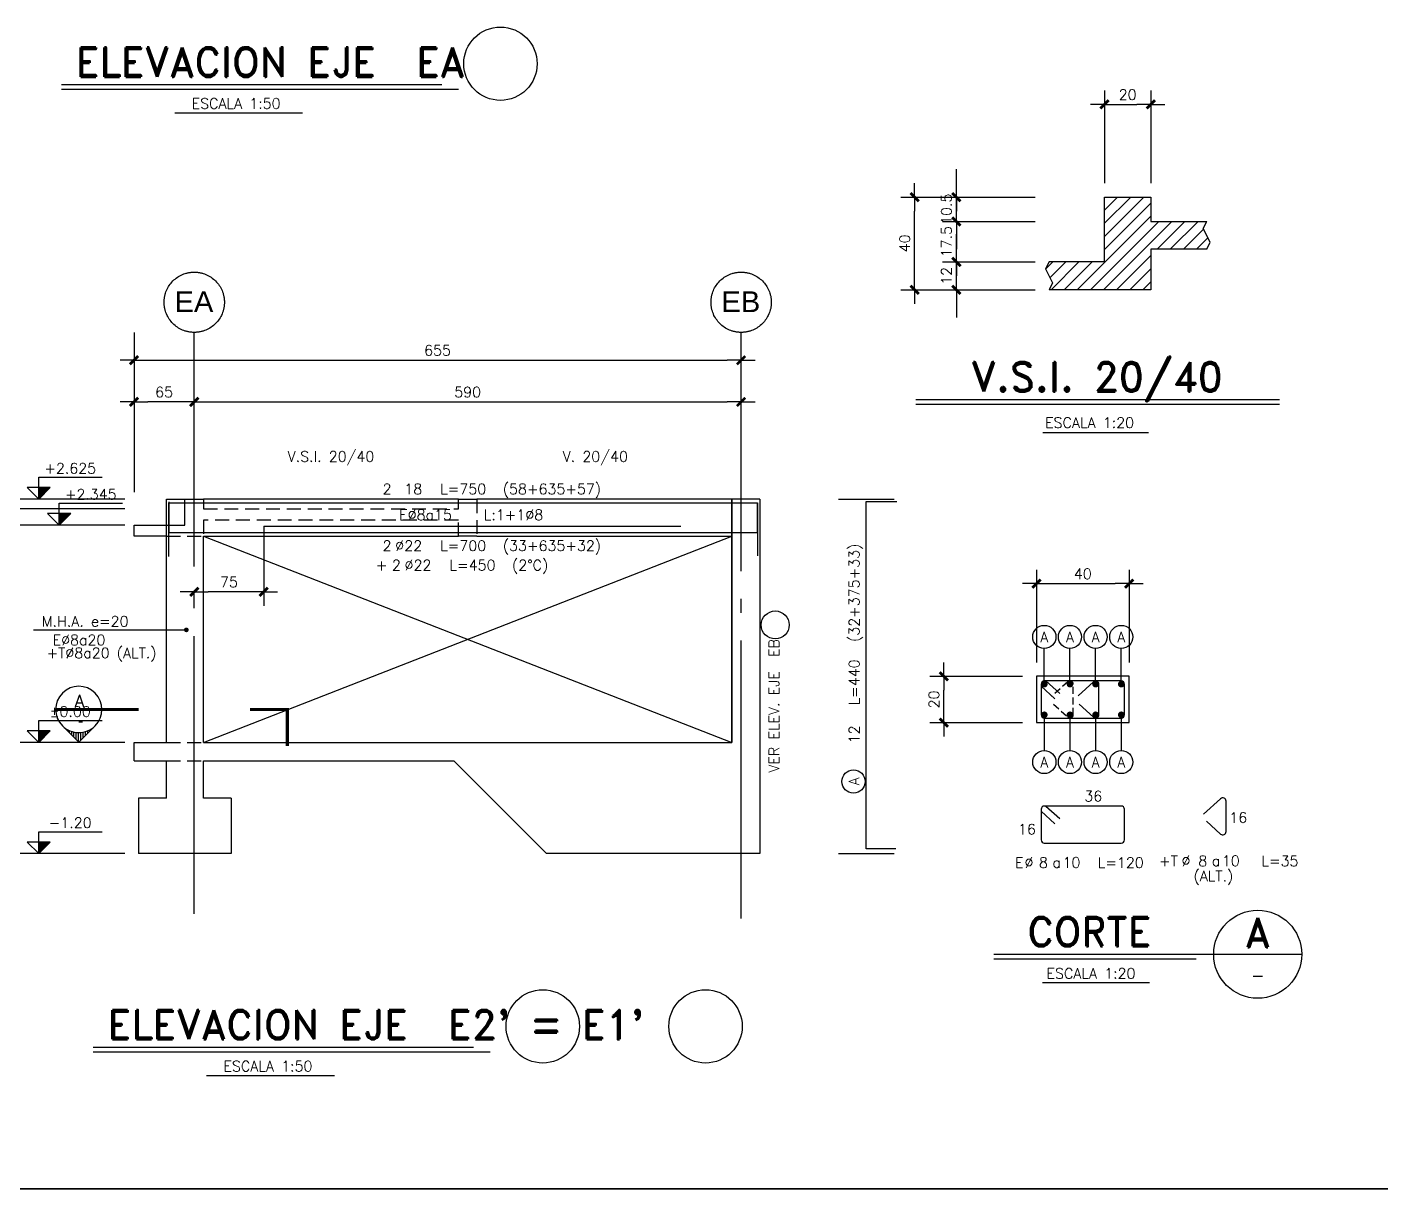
# Model space of a CAD drawing. Extents: x -6066 to 8175, y -13042 to 14234.
# Drawn here: x 2516 to 3977, y 68 to 1322 of the extents above; entities that cross this region are included whole.
import ezdxf
from ezdxf.enums import TextEntityAlignment as Align

# ---------------------------------------------------------------- set-up
doc = ezdxf.new("R2010")
doc.units = 0
doc.header["$LTSCALE"] = 30
doc.header["$MEASUREMENT"] = 0
for name, pattern in [('DASHED', [0.75, 0.5, -0.25]), ('EJES', [12.5, 10, -1, 0.5, -1]), ('HIDDEN', [0.375, 0.25, -0.125])]:
    doc.linetypes.add(name, pattern=pattern)
doc.layers.get('0').update_dxf_attribs({"linetype": 'CONTINUOUS'})
for name, color, linetype in [('CONTORNOS', 3, 'CONTINUOUS'), ('RL-CORTES', 5, 'CONTINUOUS'), ('RLA-CONTORNOS', 3, 'CONTINUOUS'), ('RLA-CORTES', 5, 'CONTINUOUS'), ('RLA-COTAS2', 1, 'CONTINUOUS'), ('RLA-EJES', 1, 'EJES'), ('RLA-FE', 7, 'CONTINUOUS'), ('RLA-FORMATO', 7, 'CONTINUOUS'), ('RLA-SEGMENTOS1', 2, 'DASHED'), ('RLA-TEXTOS-FE', 9, 'CONTINUOUS'), ('RLA-TEXTOS1', 9, 'CONTINUOUS'), ('RLA-TEXTOS2', 6, 'CONTINUOUS'), ('RLA-VANOS', 1, 'CONTINUOUS')]:
    doc.layers.add(name, color=color, linetype=linetype)
doc.styles.add('Arial_1', font='arial.ttf', dxfattribs={"height": 22.5})
doc.styles.add('ROMAND', font='romand', dxfattribs={"height": 31.5})
doc.styles.add('ROMANS', font='romans.shx', dxfattribs={"height": 11.25})
doc.styles.add('SIETE50', font='ROMAND.SHX', dxfattribs={"height": 31.5})
doc.dimstyles.new('ING20', dxfattribs={"dimscale": 50, "dimtxt": 0.27, "dimasz": 0.3, "dimexe": 0, "dimexo": 0, "dimgap": 0.1, "dimtad": 1, "dimdec": 1, "dimlfac": 0.4, "dimzin": 12, "dimdsep": 46, "dimtxsty": 'ROMANS', "dimblk": 'TICK1', "dimcen": 0.09, "dimclrd": 2, "dimclre": 1, "dimclrt": 3, "dimadec": 0, "dimazin": 0, "dimtfac": 1, "dimtdec": 1, "dimtix": 1, "dimtmove": 2, "dimatfit": 3, "dimldrblk": 'TICK1', "dimfxl": 0, "dimfxlon": 1, "dimtolj": 1, "dimtzin": 0, "dimarcsym": 0})
doc.dimstyles.new('ING50', dxfattribs={"dimscale": 50, "dimtxt": 0.27, "dimasz": 0.3, "dimexe": 0, "dimexo": 0, "dimgap": 0.1, "dimtad": 1, "dimdec": 1, "dimzin": 12, "dimdsep": 46, "dimtxsty": 'ROMANS', "dimblk": 'TICK1', "dimblk1": 'TICK1', "dimblk2": 'TICK1', "dimcen": 0.09, "dimclrd": 2, "dimclre": 1, "dimclrt": 3, "dimadec": 0, "dimazin": 0, "dimtfac": 1, "dimtdec": 0, "dimtix": 1, "dimtmove": 2, "dimatfit": 3, "dimldrblk": 'TICK1', "dimfxl": 0, "dimfxlon": 1, "dimtolj": 1, "dimtzin": 0, "dimarcsym": 0})

# ---------------------------------------------------------------- blocks, each defined once
blk = doc.blocks.new('TICK1')
at = {"color": 2}
for points in [[(0, 0), (-1, 0)], [(0, 0), (1, 0)]]:
    blk.add_lwpolyline(points, dxfattribs=at)
at = {"color": 2, "const_width": 0.2}
blk.add_lwpolyline([(-0.3, -0.3), (0.3, 0.3)], dxfattribs=at)
blk = doc.blocks.new('*D55')
at = {"color": 2, "lineweight": -2, "transparency": 16777216}
blk.add_line((2646.3, 962.5), (3271.3, 962.5), dxfattribs=at)
at = {"color": 2, "lineweight": -2, "transparency": 16777216, "xscale": 15, "yscale": 15, "zscale": 15, "rotation": 180}
blk.add_blockref('TICK1', (2631.3, 962.5), dxfattribs=at)
at = {"color": 2, "lineweight": -2, "transparency": 16777216, "xscale": 15, "yscale": 15, "zscale": 15}
blk.add_blockref('TICK1', (3286.3, 962.5), dxfattribs=at)
at = {"color": 3, "transparency": 16777216, "insert": (2958.8, 973.1), "char_height": 11.25, "attachment_point": 5, "style": 'ROMANS'}
blk.add_mtext('\\A1;655', dxfattribs=at)
blk = doc.blocks.new('nivel-el')
at = {"linetype": 'Continuous'}
blk.add_hatch(color=1, dxfattribs=at).paths.add_polyline_path([(0, 0), (12.5, 12.5), (0, 12.5)])
at = {"color": 3}
blk.add_lwpolyline([(0, 0), (12.5, 12.5), (0, 12.5), (-12.5, 12.5), (0, 0), (0, 12.5), (0, 23.6), (68.4, 23.6)], dxfattribs=at)
at = {"color": 3, "style": 'ROMANS'}
blk.add_attdef('%%P0.00', text='', height=11.2, dxfattribs=at).set_placement((34, 27.7), align=Align.CENTER)
blk = doc.blocks.new('*D60')
at = {"color": 2, "lineweight": -2, "transparency": 16777216}
blk.add_line((2711.3, 917.5), (3271.3, 917.5), dxfattribs=at)
at = {"color": 2, "lineweight": -2, "transparency": 16777216, "xscale": 15, "yscale": 15, "zscale": 15, "rotation": 180}
blk.add_blockref('TICK1', (2696.3, 917.5), dxfattribs=at)
at = {"color": 2, "lineweight": -2, "transparency": 16777216, "xscale": 15, "yscale": 15, "zscale": 15}
blk.add_blockref('TICK1', (3286.3, 917.5), dxfattribs=at)
at = {"color": 3, "transparency": 16777216, "insert": (2991.3, 928.1), "char_height": 11.25, "attachment_point": 5, "style": 'ROMANS'}
blk.add_mtext('\\A1;590', dxfattribs=at)
blk = doc.blocks.new('*D61')
at = {"color": 2, "lineweight": -2, "transparency": 16777216}
blk.add_line((2681.3, 917.5), (2646.3, 917.5), dxfattribs=at)
at = {"color": 2, "lineweight": -2, "transparency": 16777216, "xscale": 15, "yscale": 15, "zscale": 15, "rotation": 180}
blk.add_blockref('TICK1', (2631.3, 917.5), dxfattribs=at)
at = {"color": 2, "lineweight": -2, "transparency": 16777216, "xscale": 15, "yscale": 15, "zscale": 15}
blk.add_blockref('TICK1', (2696.3, 917.5), dxfattribs=at)
at = {"color": 3, "transparency": 16777216, "insert": (2663.8, 928.1), "char_height": 11.25, "attachment_point": 5, "style": 'ROMANS'}
blk.add_mtext('\\A1;65', dxfattribs=at)
blk = doc.blocks.new('*D81')
at = {"layer": 'RLA-CORTES', "color": 2, "lineweight": -2, "transparency": 16777216}
blk.add_line((3473.5, 1053.5), (3473.5, 1123.5), dxfattribs=at)
at = {"layer": 'RLA-CORTES', "color": 2, "lineweight": -2, "transparency": 16777216, "xscale": 15, "yscale": 15, "zscale": 15}
for p, rotation in [((3473.5, 1138.5), 90), ((3473.5, 1038.5), 270)]:
    blk.add_blockref('TICK1', p, dxfattribs=dict(at, rotation=rotation))
at = {"layer": 'RLA-CORTES', "color": 3, "transparency": 16777216, "insert": (3462.8, 1088.5), "char_height": 11.25, "attachment_point": 5, "rotation": 90, "style": 'ROMANS'}
blk.add_mtext('\\A1;40', dxfattribs=at)
blk = doc.blocks.new('*D82')
at = {"layer": 'RLA-CORTES', "color": 2, "lineweight": -2, "transparency": 16777216}
for p, q in [((3518.5, 1083.5), (3518.5, 1098.5)), ((3518.5, 1038.5), (3518.5, 1068.5)), ((3518.5, 1023.5), (3518.5, 1008.5))]:
    blk.add_line(p, q, dxfattribs=at)
at = {"layer": 'RLA-CORTES', "color": 2, "lineweight": -2, "transparency": 16777216, "xscale": 15, "yscale": 15, "zscale": 15}
for p, rotation in [((3518.5, 1068.5), 270), ((3518.5, 1038.5), 90)]:
    blk.add_blockref('TICK1', p, dxfattribs=dict(at, rotation=rotation))
at = {"layer": 'RLA-CORTES', "color": 3, "transparency": 16777216, "insert": (3507.8, 1053.5), "char_height": 11.25, "attachment_point": 5, "rotation": 90, "style": 'ROMANS'}
blk.add_mtext('\\A1;12', dxfattribs=at)
blk = doc.blocks.new('*D83')
at = {"layer": 'RLA-CORTES', "color": 2, "lineweight": -2, "transparency": 16777216}
blk.add_line((3518.5, 1097.2), (3518.5, 1083.5), dxfattribs=at)
at = {"layer": 'RLA-CORTES', "color": 2, "lineweight": -2, "transparency": 16777216, "xscale": 15, "yscale": 15, "zscale": 15}
for p, rotation in [((3518.5, 1112.2), 90), ((3518.5, 1068.5), 270)]:
    blk.add_blockref('TICK1', p, dxfattribs=dict(at, rotation=rotation))
at = {"layer": 'RLA-CORTES', "color": 3, "transparency": 16777216, "insert": (3507.8, 1090.4), "char_height": 11.25, "attachment_point": 5, "rotation": 90, "style": 'ROMANS'}
blk.add_mtext('\\A1;17.5', dxfattribs=at)
blk = doc.blocks.new('*D84')
at = {"layer": 'RLA-CORTES', "color": 2, "lineweight": -2, "transparency": 16777216}
for p, q in [((3518.5, 1153.5), (3518.5, 1168.5)), ((3518.5, 1112.2), (3518.5, 1138.5)), ((3518.5, 1097.2), (3518.5, 1082.2))]:
    blk.add_line(p, q, dxfattribs=at)
at = {"layer": 'RLA-CORTES', "color": 2, "lineweight": -2, "transparency": 16777216, "xscale": 15, "yscale": 15, "zscale": 15}
for p, rotation in [((3518.5, 1138.5), 270), ((3518.5, 1112.2), 90)]:
    blk.add_blockref('TICK1', p, dxfattribs=dict(at, rotation=rotation))
at = {"layer": 'RLA-CORTES', "color": 3, "transparency": 16777216, "insert": (3507.8, 1125.4), "char_height": 11.25, "attachment_point": 5, "rotation": 90, "style": 'ROMANS'}
blk.add_mtext('\\A1;10.5', dxfattribs=at)
blk = doc.blocks.new('*D85')
at = {"layer": 'RLA-CORTES', "color": 2, "lineweight": -2, "transparency": 16777216}
blk.add_line((3693.3, 1238.5), (3713.3, 1238.5), dxfattribs=at)
at = {"layer": 'RLA-CORTES', "color": 2, "lineweight": -2, "transparency": 16777216, "xscale": 15, "yscale": 15, "zscale": 15, "rotation": 180}
blk.add_blockref('TICK1', (3678.3, 1238.5), dxfattribs=at)
at = {"layer": 'RLA-CORTES', "color": 2, "lineweight": -2, "transparency": 16777216, "xscale": 15, "yscale": 15, "zscale": 15}
blk.add_blockref('TICK1', (3728.3, 1238.5), dxfattribs=at)
at = {"layer": 'RLA-CORTES', "color": 3, "transparency": 16777216, "insert": (3703.3, 1249.1), "char_height": 11.25, "attachment_point": 5, "style": 'ROMANS'}
blk.add_mtext('\\A1;20', dxfattribs=at)
blk = doc.blocks.new('*D112')
at = {"layer": 'RLA-CORTES', "color": 2, "lineweight": -2, "transparency": 16777216}
blk.add_line((-100, 15), (-100, 35), dxfattribs=at)
at = {"layer": 'RLA-CORTES', "color": 2, "lineweight": -2, "transparency": 16777216, "xscale": 15, "yscale": 15, "zscale": 15}
for p, rotation in [((-100, 50), 90), ((-100, 0), 270)]:
    blk.add_blockref('TICK1', p, dxfattribs=dict(at, rotation=rotation))
at = {"layer": 'RLA-CORTES', "color": 3, "transparency": 16777216, "insert": (-110.625, 25), "char_height": 11.25, "attachment_point": 5, "rotation": 90, "style": 'ROMANS'}
blk.add_mtext('\\A1;20', dxfattribs=at)
blk = doc.blocks.new('*D113')
at = {"layer": 'RLA-CORTES', "color": 2, "lineweight": -2, "transparency": 16777216}
blk.add_line((15, 150), (85, 150), dxfattribs=at)
at = {"layer": 'RLA-CORTES', "color": 2, "lineweight": -2, "transparency": 16777216, "xscale": 15, "yscale": 15, "zscale": 15, "rotation": 180}
blk.add_blockref('TICK1', (0, 150), dxfattribs=at)
at = {"layer": 'RLA-CORTES', "color": 2, "lineweight": -2, "transparency": 16777216, "xscale": 15, "yscale": 15, "zscale": 15}
blk.add_blockref('TICK1', (100, 150), dxfattribs=at)
at = {"layer": 'RLA-CORTES', "color": 3, "transparency": 16777216, "insert": (50, 160.625), "char_height": 11.25, "attachment_point": 5, "style": 'ROMANS'}
blk.add_mtext('\\A1;40', dxfattribs=at)
blk = doc.blocks.new('TITULO_CORTE')
at = {"layer": 'RLA-CORTES', "color": 6}
for p, q in [((-45.8, -250), (286.2, -250)), ((-45.8, -255), (172.2, -255))]:
    blk.add_line(p, q, dxfattribs=at)
at = {"layer": 'RLA-CORTES', "color": 3}
blk.add_line((6.6, -280.5), (122.1, -280.5), dxfattribs=at)
blk.add_circle((238.7, -250), 47.5, dxfattribs=at)
at = {"layer": 'RLA-CORTES', "color": 6, "style": 'SIETE50'}
blk.add_text('CORTE', height=31.5, dxfattribs=at).set_placement((-9.6, -241.4))
at = {"layer": 'RLA-CORTES', "color": 6, "style": 'SIETE50', "flags": 12}
blk.add_attdef('CORTE', text='', height=31.5, dxfattribs=at).set_placement((238.8, -226.4), align=Align.MIDDLE_CENTER)
at = {"layer": 'RLA-CORTES', "color": 3, "style": 'ROMANS', "flags": 12}
blk.add_attdef('ESCALA', (10.9, -276.3), '', height=11.2, dxfattribs=at)
blk.add_attdef('PLANO', text='', height=13, dxfattribs=at).set_placement((238.9, -272.8), align=Align.MIDDLE)
blk = doc.blocks.new('*U116')
for p, q in [((5, -95.7), (19.8, -109.2)), ((10.3, -90), (25.1, -103.5))]:
    blk.add_line(p, q)
at = {"layer": 'RLA-CORTES', "color": 0}
for p, q in [((5, -93.5), (5, -126.5)), ((91.5, -90), (8.5, -90)), ((95, -126.5), (95, -93.5)), ((8.5, -130), (91.5, -130))]:
    blk.add_line(p, q, dxfattribs=at)
for centre, start, end in [((8.5, -93.5), 90, 180), ((91.5, -93.5), 0, 90), ((8.5, -126.5), 180, 270), ((91.5, -126.5), 270, 0)]:
    blk.add_arc(centre, 3.5, start, end, dxfattribs=at)
at = {"layer": 'RLA-FE', "color": 3, "style": 'ROMANS'}
for tag, flags, p in [('PARCIAL1', 8, (61.3, -85)), ('DIAM', 12, (7.5, -156.8))]:
    blk.add_attdef(tag, text='', height=11.2, dxfattribs=dict(at, flags=flags)).set_placement(p, align=Align.CENTER)
at = {"layer": 'RLA-FE', "color": 3, "style": 'ROMANS', "flags": 8}
for tag, p in [('PARCIAL2', (-0.6, -120.6)), ('ESTRIBO', (-14, -156.8))]:
    blk.add_attdef(tag, text='', height=11.2, dxfattribs=at).set_placement(p, align=Align.RIGHT)
at = {"layer": 'RLA-FE', "color": 3, "style": 'ROMANS'}
for tag, p, flags in [('PHI', (-12.8, -156.5), 12), ('A', (17.3, -156.5), 12), ('ESP', (28.2, -156.5), 12), ('TEXTO_FE1', (66.1, -156.8), 8), ('TIPO', (61.9, -210.2), 13), ('CORTE', (48.1, -229.2), 13), ('NUM', (56, -248.9), 13)]:
    blk.add_attdef(tag, p, '', height=11.2, dxfattribs=dict(at, flags=flags))
blk = doc.blocks.new('*U118')
at = {"color": 2}
for p, q in [((10.3, 45), (25.1, 31.5)), ((5, 39.3), (19.8, 25.8))]:
    blk.add_line(p, q, dxfattribs=at)
at = {"layer": 'RLA-CORTES', "color": 2}
for p, q in [((91.5, 45), (8.5, 45)), ((5, 41.5), (5, 8.5)), ((95, 8.5), (95, 41.5)), ((8.5, 5), (91.5, 5))]:
    blk.add_line(p, q, dxfattribs=at)
for centre, start, end in [((8.5, 41.5), 90, 180), ((91.5, 41.5), 0, 90), ((8.5, 8.5), 180, 270), ((91.5, 8.5), 270, 0)]:
    blk.add_arc(centre, 3.5, start, end, dxfattribs=at)
blk = doc.blocks.new('*X119')
at = {"color": 0}
for p, q in [((2580, 1328.2), (2580, 1330.4)), ((2582.5, 1329.2), (2582.5, 1332.9)), ((2585, 1329.9), (2585, 1335.4)), ((2587.5, 1330.3), (2587.5, 1337.9)), ((2590, 1330.5), (2590, 1340.4)), ((2592.5, 1330.4), (2592.5, 1338.9)), ((2595, 1330.1), (2595, 1336.4)), ((2597.5, 1329.5), (2597.5, 1333.9)), ((2600, 1328.6), (2600, 1331.4)), ((2575, 1325.1), (2575, 1325.4)), ((2577.5, 1326.9), (2577.5, 1327.9)), ((2602.5, 1327.4), (2602.5, 1328.9)), ((2605, 1325.9), (2605, 1326.4)), ((2607.5, 1323.8), (2607.5, 1323.9))]:
    blk.add_line(p, q, dxfattribs=at)
blk = doc.blocks.new('*U121')
at = {"layer": 'RLA-CORTES', "color": 2, "linetype": 'Continuous'}
for p, q in [((-112.3, -17.7), (-94.6, -35.4)), ((-94.6, -35.4), (-77, -17.7))]:
    blk.add_line(p, q, dxfattribs=at)
at = {"layer": 'RLA-CORTES', "color": 2, "linetype": 'Continuous', "const_width": 3.5}
blk.add_lwpolyline([(-119.6, 0), (-30, 0)], dxfattribs=at)
at = {"layer": 'RLA-CORTES', "color": 2, "const_width": 3.51}
blk.add_lwpolyline([(130.5, -39.5), (130.5, 0), (90, 0)], dxfattribs=at)
at = {"layer": 'RLA-CORTES', "color": 1, "linetype": 'Continuous'}
blk.add_arc((-94.6, 0), 25, 315, 225, dxfattribs=at)
at = {"layer": 'RLA-CORTES', "color": 2, "linetype": 'Continuous'}
blk.add_arc((-94.6, 0), 25, 225, 315, dxfattribs=at)
at = {"layer": 'RLA-CORTES', "color": 2, "linetype": 'Continuous', "xscale": -1, "rotation": 180}
blk.add_blockref('*X119', (-2685.1, 1305.5), dxfattribs=at)
at = {"layer": 'RLA-CORTES', "color": 3, "linetype": 'Continuous', "style": 'ROMAND', "flags": 12}
blk.add_attdef('CORTE', text='', height=13, dxfattribs=at).set_placement((-93.9, 9.4), align=Align.MIDDLE_CENTER)
at = {"layer": 'RLA-CORTES', "color": 3, "linetype": 'Continuous', "flags": 12}
blk.add_attdef('PLANO', text='', height=13, dxfattribs=at).set_placement((-92.5, -18.4), align=Align.CENTER)
at = {"layer": 'RLA-CORTES', "color": 3, "linetype": 'Continuous', "style": 'ROMAND', "flags": 13}
blk.add_attdef('NUM', text='', height=13, dxfattribs=at).set_placement((-18.7, -47.9), align=Align.MIDDLE)
blk = doc.blocks.new('*U123')
at = {"layer": 'RLA-FE'}
for p, q in [((0, -32), (0, 0)), ((0, 0), (293.2, 0)), ((293.2, 0), (343.2, 0)), ((343.2, 0), (375, 0)), ((375, 0), (375, -33))]:
    blk.add_line(p, q, dxfattribs=at)
at = {"layer": 'RLA-FE', "color": 2}
blk.add_circle((72.8, 13.8), 12.5, dxfattribs=at)
at = {"layer": 'RLA-FE', "color": 3, "style": 'ROMANS', "flags": 8}
blk.add_attdef('LIN_FE', text='', height=11.2, dxfattribs=at).set_placement((77.3, 7.6), align=Align.RIGHT)
at = {"layer": 'RLA-FE', "color": 3, "style": 'ROMANS'}
for tag, p, flags in [('IGUAL', (85.8, 7.7), 14), ('PHI', (103.1, 7.7), 14), ('DIAM', (113.9, 7.4), 12), ('MINUS', (136, 7.4), 13), ('MARK', (149.4, 7.4), 13), ('TEXTO_FE1', (154.9, 7.4), 8), ('TEXTO_FE2', (223.4, 7.5), 8), ('TIPO', (195, -75.7), 13), ('NVECES', (181.4, -94.6), 13), ('NUMFE', (184.3, -114.4), 13), ('NUM', (195.2, -133.3), 13)]:
    blk.add_attdef(tag, p, '', height=11.2, dxfattribs=dict(at, flags=flags))
blk = doc.blocks.new('*U125')
at = {"layer": 'RL-CORTES', "color": 1}
blk.add_lwpolyline([(0, 0), (0, 19.2), (0, 38.5)], dxfattribs=at)
at = {"layer": 'RL-CORTES', "color": 2, "const_width": 3.5}
blk.add_lwpolyline([(-1.8, 0, 1), (1.8, 0, 1)], format="xyb", close=True, dxfattribs=at)
at = {"layer": 'RL-CORTES', "color": 2}
blk.add_circle((0, 51), 12.5, dxfattribs=at)
at = {"layer": 'RL-CORTES', "color": 9, "style": 'ROMANS', "flags": 12}
blk.add_attdef('LIN_FE', text='', height=11.2, rotation=180, dxfattribs=at).set_placement((0, 56.8), align=Align.CENTER)
blk = doc.blocks.new('L')
at = {"layer": 'RL-CORTES', "color": 1}
blk.add_lwpolyline([(0, 0), (0, 19.2), (0, 38.5)], dxfattribs=at)
at = {"layer": 'RL-CORTES', "color": 2, "const_width": 3.5}
blk.add_lwpolyline([(-1.8, 0, 1), (1.8, 0, 1)], format="xyb", close=True, dxfattribs=at)
at = {"layer": 'RL-CORTES', "color": 2}
blk.add_circle((0, 51), 12.5, dxfattribs=at)
at = {"layer": 'RL-CORTES', "color": 9, "style": 'ROMANS', "flags": 12}
blk.add_attdef('LIN_FE', text='', height=11.2, dxfattribs=at).set_placement((0, 45.2), align=Align.CENTER)
blk = doc.blocks.new('*U129')
at = {"layer": 'RLA-CORTES', "color": 0}
for p, q in [((-2.4, -99.8), (-20.8, -116.7)), ((3.5, -135.4), (3.5, -102.4)), ((-17.7, -123.9), (-2.4, -138))]:
    blk.add_line(p, q, dxfattribs=at)
for centre, start, end in [((0, -102.4), 0, 132.4703), ((0, -135.4), 227.5297, 0)]:
    blk.add_arc(centre, 3.5, start, end, dxfattribs=at)
at = {"layer": 'RLA-CORTES', "color": 3, "style": 'ROMANS', "flags": 12}
blk.add_attdef('ALT', text='', height=11.2, dxfattribs=at).set_placement((226.2, -215), align=Align.CENTER)
at = {"layer": 'RLA-FE', "color": 3, "style": 'ROMANS'}
for tag, p, flags in [('PARCIAL1', (7, -125.9), 8), ('TIPO', (209.9, -160.3), 13), ('PHI', (-44.5, -172.5), 12), ('A', (-11.8, -172.5), 12), ('ESP', (-1, -172.5), 12), ('TEXTO_FE1', (41.6, -172.7), 8), ('CORTE', (196, -179.2), 13), ('NUM', (205.3, -198), 13)]:
    blk.add_attdef(tag, p, '', height=11.2, dxfattribs=dict(at, flags=flags))
at = {"layer": 'RLA-FE', "color": 3, "style": 'ROMANS', "flags": 8}
blk.add_attdef('TRABA', text='', height=11.2, dxfattribs=at).set_placement((-48.4, -172.7), align=Align.RIGHT)
at = {"layer": 'RLA-FE', "color": 3, "style": 'ROMANS', "flags": 12}
blk.add_attdef('DIAM', text='', height=11.2, dxfattribs=at).set_placement((-21.6, -172.7), align=Align.CENTER)
blk = doc.blocks.new('*U128')
at = {"layer": 'RLA-CORTES', "color": 2}
for p, q in [((-2.4, 35.6), (-19, 20.4)), ((3.5, 0), (3.5, 33)), ((-17.7, 11.5), (-2.4, -2.6))]:
    blk.add_line(p, q, dxfattribs=at)
for centre, start, end in [((0, 33), 0, 132.4703), ((0, 0), 227.5297, 0)]:
    blk.add_arc(centre, 3.5, start, end, dxfattribs=at)
blk = doc.blocks.new('*U132')
at = {"layer": 'RLA-FE'}
for p, q in [((0, 33), (0, 0)), ((635, 0), (635, 32)), ((0, 0), (553.2, 0)), ((553.2, 0), (603.2, 0)), ((603.2, 0), (635, 0))]:
    blk.add_line(p, q, dxfattribs=at)
at = {"layer": 'RLA-FE', "color": 3, "style": 'ROMANS', "flags": 8}
for tag, p in [('F=', (225.9, -19.9)), ('NUM', (240.3, -19.9))]:
    blk.add_attdef(tag, text='', height=11.2, dxfattribs=at).set_placement(p, align=Align.RIGHT)
at = {"layer": 'RLA-FE', "color": 3, "style": 'ROMANS'}
for tag, p, flags in [('PHI', (244.2, -19.7), 12), ('DIAM', (254.1, -19.9), 12), ('MINUS', (276.1, -19.9), 13), ('MARK', (289.5, -19.9), 13), ('TEXTO_FE1', (292.8, -19.9), 8), ('TEXTO_FE2', (360.3, -19.9), 8), ('TIPO', (316.3, -57.9), 13), ('NVECES', (302.4, -76.9), 13), ('NUMFE', (306.4, -96.6), 13), ('CAPA', (314.6, -115.7), 13), ('DESPLAZA', (277.2, -134.2), 13), ('ESPACIO', (283.2, -152.5), 13), ('CANT', (297.1, -171.3), 13)]:
    blk.add_attdef(tag, p, '', height=11.2, dxfattribs=dict(at, flags=flags))
blk = doc.blocks.new('*U133')
at = {"layer": 'RLA-FE'}
for p, q in [((0, -58), (0, 0)), ((0, 0), (553.2, 0)), ((553.2, 0), (603.2, 0)), ((603.2, 0), (635, 0)), ((635, 0), (635, -57))]:
    blk.add_line(p, q, dxfattribs=at)
at = {"layer": 'RLA-FE', "color": 3, "style": 'ROMANS', "flags": 8}
for tag, p in [('F=', (225.9, 9.3)), ('NUM', (240.3, 9.3))]:
    blk.add_attdef(tag, text='', height=11.2, dxfattribs=at).set_placement(p, align=Align.RIGHT)
at = {"layer": 'RLA-FE', "color": 3, "style": 'ROMANS'}
for tag, p, flags in [('PHI', (244.2, 9.5), 14), ('DIAM', (254.1, 9.3), 12), ('MINUS', (276.1, 9.3), 13), ('MARK', (289.5, 9.3), 13), ('TEXTO_FE1', (292.8, 9.3), 8), ('TEXTO_FE2', (360.3, 9.3), 8), ('TIPO', (316.3, -75.8), 13), ('NVECES', (302.4, -94.7), 13), ('NUMFE', (306.4, -114.5), 13), ('CAPA', (314.6, -133.6), 13), ('DESPLAZA', (278.3, -151.6), 13), ('ESPACIO', (284.4, -170), 13), ('CANT', (298.2, -188.8), 13)]:
    blk.add_attdef(tag, p, '', height=11.2, dxfattribs=dict(at, flags=flags))
blk = doc.blocks.new('*U135')
at = {"layer": 'RLA-FE'}
for p, q in [((0, 0), (0, 0)), ((0, 0), (368.2, 0)), ((368.2, 0), (418.2, 0)), ((418.2, 0), (450, 0)), ((450, 0), (450, 0))]:
    blk.add_line(p, q, dxfattribs=at)
at = {"layer": 'RLA-FE', "color": 3, "style": 'ROMANS', "flags": 8}
for tag, p in [('F=', (133.4, -47.9)), ('NUM', (147.8, -47.9))]:
    blk.add_attdef(tag, text='', height=11.2, dxfattribs=at).set_placement(p, align=Align.RIGHT)
at = {"layer": 'RLA-FE', "color": 3, "style": 'ROMANS'}
for tag, p, flags in [('PHI', (151.7, -47.7), 12), ('DIAM', (161.6, -47.9), 12), ('MINUS', (183.6, -47.9), 13), ('MARK', (197, -47.9), 13), ('TEXTO_FE1', (200.3, -47.9), 8), ('TEXTO_FE2', (267.8, -47.9), 8), ('TIPO', (223.8, -57.9), 13), ('NVECES', (209.9, -76.9), 13), ('NUMFE', (213.9, -96.6), 13), ('CAPA', (222.1, -115.7), 13), ('DESPLAZA', (277.2, -134.2), 13), ('ESPACIO', (283.2, -152.5), 13), ('CANT', (297.1, -171.3), 13)]:
    blk.add_attdef(tag, p, '', height=11.2, dxfattribs=dict(at, flags=flags))
blk = doc.blocks.new('*D134')
at = {"layer": 'RLA-FE', "color": 2, "lineweight": -2, "transparency": 16777216}
blk.add_line((2756.3, 712.5), (2711.3, 712.5), dxfattribs=at)
at = {"layer": 'RLA-FE', "color": 2, "lineweight": -2, "transparency": 16777216, "xscale": 15, "yscale": 15, "zscale": 15, "rotation": 180}
blk.add_blockref('TICK1', (2696.3, 712.5), dxfattribs=at)
at = {"layer": 'RLA-FE', "color": 2, "lineweight": -2, "transparency": 16777216, "xscale": 15, "yscale": 15, "zscale": 15}
blk.add_blockref('TICK1', (2771.3, 712.5), dxfattribs=at)
at = {"layer": 'RLA-FE', "color": 3, "transparency": 16777216, "insert": (2733.8, 723.1), "char_height": 11.25, "attachment_point": 5, "style": 'ROMANS'}
blk.add_mtext('\\A1;75', dxfattribs=at)
blk = doc.blocks.new('*U111')
at = {"layer": 'RLA-CORTES', "color": 1}
for p, q in [((0, 165), (0, 65)), ((100, 165), (100, 65)), ((-115, 50), (-15, 50)), ((-115, 0), (-15, 0))]:
    blk.add_line(p, q, dxfattribs=at)
at = {"layer": 'RLA-CORTES'}
for p, q in [((100, 50), (0, 50)), ((0, 50), (0, 0)), ((100, 0), (100, 50)), ((0, 0), (100, 0))]:
    blk.add_line(p, q, dxfattribs=at)
dim = blk.add_linear_dim(base=(100, 150), p1=(0, 150), p2=(100, 150), dimstyle='ING20', dxfattribs=at)
dim.commit()
dim.dimension.update_dxf_attribs({"geometry": '*D113', "text_midpoint": (50, 160.62)})
dim = blk.add_linear_dim(base=(-100, 50), p1=(-100, 0), p2=(-100, 50), angle=90, dimstyle='ING20', dxfattribs=at)
dim.commit()
dim.dimension.update_dxf_attribs({"geometry": '*D112', "text_midpoint": (-110.62, 25)})

msp = doc.modelspace()

# ---------------------------------------------------------------- hatches: boundary and pattern name
at = {"layer": 'RLA-CORTES'}
h = msp.add_hatch(dxfattribs=at)
h.set_pattern_fill('_USER', color=1, scale=10, angle=45, style=0, pattern_type=0)
h.set_pattern_definition([(45, (-399.569, 270.905), (-7.071068, 7.071068), [])])
h.paths.add_polyline_path([(3728.29, 1082.23), (3788.62, 1082.23), (3792.37, 1089.73), (3784.87, 1104.73), (3788.62, 1112.23), (3728.29, 1112.23), (3728.29, 1138.48), (3678.29, 1138.48), (3678.29, 1068.48), (3618.47, 1068.48), (3614.72, 1060.98), (3622.22, 1045.98), (3618.47, 1038.48), (3728.29, 1038.48)])

# ---------------------------------------------------------------- linework, layer by layer
at = {"layer": 'CONTORNOS', "color": 2}
for points in [[(3788.62, 1082.23), (3792.37, 1089.73), (3784.87, 1104.73), (3788.62, 1112.23)], [(3618.47, 1068.48), (3614.72, 1060.98), (3622.22, 1045.98), (3618.47, 1038.48)]]:
    msp.add_lwpolyline(points, dxfattribs=at)
at = {"layer": 'RLA-CONTORNOS'}
for p, q in [((2666.34, 812.5), (2706.34, 812.5)), ((2666.34, 550), (2666.34, 812.5)), ((2686.34, 784.5), (2686.34, 812.5)), ((2981.34, 812.5), (2706.34, 812.5)), ((2981.34, 812.5), (3001.34, 812.5)), ((3306.34, 812.5), (3001.34, 812.5)), ((3276.34, 550), (3276.34, 812.5)), ((3276.34, 812.5), (3276.34, 550)), ((3276.34, 812.5), (3276.34, 550)), ((3306.34, 812.5), (3306.34, 490)), ((3306.34, 812.5), (3306.34, 490)), ((2631.34, 772.5), (2631.34, 784.5)), ((2631.34, 784.5), (2686.34, 784.5)), ((2666.34, 772.5), (2631.34, 772.5)), ((2706.34, 772.5), (2981.34, 772.5)), ((2706.34, 550), (2706.34, 772.5)), ((3001.34, 772.5), (2981.34, 772.5)), ((3001.34, 772.5), (3276.34, 772.5)), ((2631.34, 530), (2631.34, 550)), ((2631.34, 550), (2666.34, 550)), ((2706.34, 550), (3276.34, 550)), ((2631.34, 530), (2666.34, 530)), ((2666.34, 490), (2666.34, 530)), ((2706.34, 490), (2706.34, 530)), ((2706.34, 530), (2976.34, 530)), ((2976.34, 530), (3076.34, 430)), ((2666.34, 490), (2636.34, 490)), ((2636.34, 490), (2636.34, 430)), ((2736.34, 490), (2706.34, 490)), ((2736.34, 490), (2736.34, 430)), ((3306.34, 490), (3306.34, 430)), ((2736.34, 430), (2636.34, 430)), ((3306.34, 430), (3076.34, 430)), ((3276.34, 430), (3216.34, 430)), ((3276.34, 430), (3216.34, 430))]:
    msp.add_line(p, q, dxfattribs=at)
at = {"layer": 'RLA-CORTES', "color": 1}
for p, q in [((3678.29, 1253.48), (3678.29, 1153.48)), ((3728.29, 1253.48), (3728.29, 1153.48)), ((3458.47, 1138.48), (3603.47, 1138.48)), ((3503.47, 1112.23), (3603.47, 1112.23)), ((3503.47, 1068.48), (3603.47, 1068.48)), ((3458.47, 1038.48), (3603.47, 1038.48))]:
    msp.add_line(p, q, dxfattribs=at)
at = {"layer": 'RLA-CORTES'}
for p, q in [((3678.29, 1068.48), (3678.29, 1138.48)), ((3678.29, 1138.48), (3728.29, 1138.48)), ((3728.29, 1138.48), (3728.29, 1112.23)), ((3728.29, 1112.23), (3788.62, 1112.23)), ((3788.62, 1082.23), (3728.29, 1082.23)), ((3728.29, 1082.23), (3728.29, 1038.48)), ((3678.29, 1068.48), (3618.47, 1068.48)), ((3728.29, 1038.48), (3618.47, 1038.48))]:
    msp.add_line(p, q, dxfattribs=at)
at = {"layer": 'RLA-CORTES', "color": 6}
for p, q in [((3474.87, 920.21), (3867.02, 920.21)), ((3474.87, 915.21), (3867.02, 915.21))]:
    msp.add_line(p, q, dxfattribs=at)
at = {"layer": 'RLA-CORTES', "color": 3}
msp.add_line((3611.68, 884.45), (3725.77, 884.45), dxfattribs=at)
at = {"layer": 'RLA-CORTES', "color": 2, "linetype": 'HIDDEN'}
for p, q in [((3638.72, 615.41), (3622.12, 600.22)), ((3644.58, 579.83), (3644.58, 612.83)), ((3623.39, 591.28), (3638.72, 577.25))]:
    msp.add_line(p, q, dxfattribs=at)
at = {"layer": 'RLA-CORTES', "color": 2}
for centre, start, end in [((3641.08, 612.83), 0, 132.47026), ((3641.08, 579.83), 227.52974, 0)]:
    msp.add_arc(centre, 3.5, start, end, dxfattribs=at)
at = {"layer": 'RLA-COTAS2'}
for p, q in [((2621.34, 812.5), (2421.34, 812.5)), ((2621.34, 802), (2466.34, 802)), ((2621.34, 784.5), (2466.34, 784.5)), ((2621.34, 550), (2421.34, 550)), ((2621.34, 430), (2421.34, 430))]:
    msp.add_line(p, q, dxfattribs=at)
at = {"layer": 'RLA-EJES'}
for p, q in [((2631.34, 992.5), (2631.34, 820.15)), ((2696.34, 364.83), (2696.34, 992.5)), ((3286.34, 359.83), (3286.34, 992.5))]:
    msp.add_line(p, q, dxfattribs=at)
at = {"layer": 'RLA-EJES', "color": 3}
for centre in [(2696.34, 1025), (3286.34, 1025)]:
    msp.add_circle(centre, 32.5, dxfattribs=at)
at = {"layer": 'RLA-FE', "color": 1}
for p, q in [((3391.34, 812.5), (3451.34, 812.5)), ((2771.34, 783.5), (2771.34, 697.5)), ((3391.34, 430), (3451.34, 430))]:
    msp.add_line(p, q, dxfattribs=at)
at = {"layer": 'RLA-FORMATO', "color": 6, "linetype": 'Continuous'}
for p, q in [((-58.1, 68.1), (5686.9, 68.1)), ((5686.9, 68.1), (426.9, 68.1))]:
    msp.add_line(p, q, dxfattribs=at)
at = {"layer": 'RLA-SEGMENTOS1'}
for p, q in [((2706.34, 812.5), (2706.34, 802)), ((2981.34, 802), (2981.34, 812.5)), ((3001.34, 812.5), (3001.34, 772.5)), ((2706.34, 802), (2981.34, 802)), ((2981.34, 790), (2706.34, 790)), ((2706.34, 790), (2706.34, 772.5)), ((2981.34, 772.5), (2981.34, 790)), ((2666.34, 772.5), (2706.34, 772.5)), ((2666.34, 550), (2706.34, 550)), ((2666.34, 530), (2706.34, 530))]:
    msp.add_line(p, q, dxfattribs=at)
at = {"layer": 'RLA-TEXTOS-FE', "color": 2}
msp.add_circle((3323.07, 676.77), 15.07, dxfattribs=at)
at = {"layer": 'RLA-TEXTOS1', "color": 5}
msp.add_line((2522.79, 671.44), (2687.78, 671.44), dxfattribs=at)
at = {"layer": 'RLA-TEXTOS1', "color": 5, "const_width": 2.5}
msp.add_lwpolyline([(2686.53, 671.44, 1), (2689.03, 671.44, 1)], format="xyb", close=True, dxfattribs=at)
at = {"layer": 'RLA-TEXTOS2', "color": 6}
for p, q in [((2553.09, 1259.89), (2963.41, 1259.89)), ((2553.09, 1254.89), (2981.37, 1254.89)), ((2587.44, 220.97), (2997.75, 220.97)), ((2587.44, 215.97), (3015.72, 215.97))]:
    msp.add_line(p, q, dxfattribs=at)
at = {"layer": 'RLA-TEXTOS2', "color": 3}
for p, q in [((2675.29, 1229.41), (2813.15, 1229.41)), ((2709.64, 190.49), (2847.5, 190.49))]:
    msp.add_line(p, q, dxfattribs=at)
for centre in [(3026.64, 1282.45), (3072.3, 243.53), (3247.89, 243.53)]:
    msp.add_circle(centre, 39.57, dxfattribs=at)
at = {"layer": 'RLA-VANOS'}
for p, q in [((2706.34, 772.5), (3276.34, 550)), ((2706.34, 550), (3276.34, 772.5))]:
    msp.add_line(p, q, dxfattribs=at)

# ---------------------------------------------------------------- block references
at = {"layer": 'CONTORNOS'}
for p, values in [((2528.53, 812.5), {'%%P0.00': '+2.625'}), ((2550.69, 784.5), {'%%P0.00': '+2.345'}), ((2528.53, 550), {'%%P0.00': '%%P0.00'}), ((2528.53, 430), {'%%P0.00': '-1.20'})]:
    msp.add_blockref('nivel-el', p, dxfattribs=at).add_auto_attribs(values)
at = {"layer": 'RLA-CORTES'}
for name in ['*U118', '*U111']:
    msp.add_blockref(name, (3604.91, 571.33), dxfattribs=at)
ref = msp.add_blockref('TITULO_CORTE', (3604.91, 571.33), dxfattribs=at)
ref.add_attrib('ESCALA', 'ESCALA 1:20', (3615.79, 295.08), dxfattribs={"color": 3, "height": 11.25, "style": 'ROMANS'})
ref.add_attrib('CORTE', 'A', dxfattribs={"color": 6, "height": 31.5, "style": 'SIETE50'}).set_placement((3843.7, 344.93), align=Align.MIDDLE_CENTER)
ref.add_attrib('PLANO', '-', dxfattribs={"color": 3, "height": 13, "style": 'ROMANS'}).set_placement((3843.78, 298.54), align=Align.MIDDLE)
ref = msp.add_blockref('*U121', (2666.34, 585.55), dxfattribs=at)
ref.add_attrib('CORTE', 'A', dxfattribs={"color": 3, "linetype": 'Continuous', "height": 13, "style": 'ROMAND'}).set_placement((2572.4, 594.97), align=Align.MIDDLE_CENTER)
ref.add_attrib('PLANO', '-', dxfattribs={"color": 3, "linetype": 'Continuous', "height": 13}).set_placement((2573.87, 567.19), align=Align.CENTER)
at = {"layer": 'RLA-FE'}
ref = msp.add_blockref('L', (3613.41, 612.83), dxfattribs=at)
ref.add_attrib('LIN_FE', 'A', dxfattribs={"layer": 'RL-CORTES', "color": 9, "height": 11.25, "style": 'ROMANS'}).set_placement((3613.39, 658.07), align=Align.CENTER)
ref = msp.add_blockref('L', (3641.08, 612.83), dxfattribs=at)
ref.add_attrib('LIN_FE', 'A', dxfattribs={"layer": 'RL-CORTES', "color": 9, "height": 11.25, "style": 'ROMANS'}).set_placement((3641.06, 658.07), align=Align.CENTER)
ref = msp.add_blockref('L', (3668.75, 612.83), dxfattribs=at)
ref.add_attrib('LIN_FE', 'A', dxfattribs={"layer": 'RL-CORTES', "color": 9, "height": 11.25, "style": 'ROMANS'}).set_placement((3668.72, 658.07), align=Align.CENTER)
ref = msp.add_blockref('L', (3696.41, 612.83), dxfattribs=at)
ref.add_attrib('LIN_FE', 'A', dxfattribs={"layer": 'RL-CORTES', "color": 9, "height": 11.25, "style": 'ROMANS'}).set_placement((3696.39, 658.07), align=Align.CENTER)
ref = msp.add_blockref('*U129', (3805.94, 589.08), dxfattribs=at)
ref.add_attrib('DIAM', '8', dxfattribs={"color": 3, "height": 11.25, "style": 'ROMANS'}).set_placement((3784.33, 416.37), align=Align.CENTER)
ref.add_attrib('TRABA', '+T', dxfattribs={"color": 3, "height": 11.25, "style": 'ROMANS'}).set_placement((3757.51, 416.37), align=Align.RIGHT)
ref.add_attrib('TEXTO_FE1', 'L=35', (3847.54, 416.37), dxfattribs={"color": 3, "height": 11.25, "style": 'ROMANS'})
ref.add_attrib('PHI', '%%C', (3761.41, 416.59), dxfattribs={"color": 3, "height": 11.25, "style": 'ROMANS'})
ref.add_attrib('A', 'a', (3794.12, 416.59), dxfattribs={"color": 3, "height": 11.25, "style": 'ROMANS'})
ref.add_attrib('ESP', '10', (3804.97, 416.59), dxfattribs={"color": 3, "height": 11.25, "style": 'ROMANS'})
ref.add_attrib('PARCIAL1', '16', (3812.96, 463.22), dxfattribs={"color": 3, "height": 11.25, "style": 'ROMANS'})
msp.add_blockref('*U128', (3668.75, 579.83), dxfattribs=at)
ref = msp.add_blockref('*U116', (3604.91, 571.33), dxfattribs=at)
ref.add_attrib('DIAM', '8', dxfattribs={"color": 3, "height": 11.25, "style": 'ROMANS'}).set_placement((3612.43, 414.57), align=Align.CENTER)
ref.add_attrib('ESTRIBO', 'E', dxfattribs={"color": 3, "height": 11.25, "style": 'ROMANS'}).set_placement((3590.94, 414.57), align=Align.RIGHT)
ref.add_attrib('TEXTO_FE1', 'L=120', (3671, 414.57), dxfattribs={"color": 3, "height": 11.25, "style": 'ROMANS'})
ref.add_attrib('PHI', '%%C', (3592.13, 414.79), dxfattribs={"color": 3, "height": 11.25, "style": 'ROMANS'})
ref.add_attrib('A', 'a', (3622.22, 414.79), dxfattribs={"color": 3, "height": 11.25, "style": 'ROMANS'})
ref.add_attrib('ESP', '10', (3633.07, 414.79), dxfattribs={"color": 3, "height": 11.25, "style": 'ROMANS'})
ref.add_attrib('PARCIAL1', '36', dxfattribs={"color": 3, "height": 11.25, "style": 'ROMANS'}).set_placement((3666.24, 486.32), align=Align.CENTER)
ref.add_attrib('PARCIAL2', '16', dxfattribs={"color": 3, "height": 11.25, "style": 'ROMANS'}).set_placement((3604.3, 450.69), align=Align.RIGHT)
ref = msp.add_blockref('*U133', (2668.84, 808.5), dxfattribs=at)
ref.add_attrib('DIAM', '18', (2922.94, 817.83), dxfattribs={"color": 3, "height": 11.25, "style": 'ROMANS'})
ref.add_attrib('NUM', '2', dxfattribs={"color": 3, "height": 11.25, "style": 'ROMANS'}).set_placement((2909.19, 817.83), align=Align.RIGHT)
ref.add_attrib('TEXTO_FE1', 'L=750', (2961.65, 817.83), dxfattribs={"color": 3, "height": 11.25, "style": 'ROMANS'})
ref.add_attrib('TEXTO_FE2', '(58+635+57)', (3029.18, 817.84), dxfattribs={"color": 3, "height": 11.25, "style": 'ROMANS'})
ref = msp.add_blockref('*U132', (2668.84, 776.5), dxfattribs=at)
ref.add_attrib('DIAM', '22', (2922.94, 756.61), dxfattribs={"color": 3, "height": 11.25, "style": 'ROMANS'})
ref.add_attrib('NUM', '2', dxfattribs={"color": 3, "height": 11.25, "style": 'ROMANS'}).set_placement((2909.19, 756.61), align=Align.RIGHT)
ref.add_attrib('TEXTO_FE1', 'L=700', (2961.65, 756.61), dxfattribs={"color": 3, "height": 11.25, "style": 'ROMANS'})
ref.add_attrib('TEXTO_FE2', '(33+635+32)', (3029.18, 756.62), dxfattribs={"color": 3, "height": 11.25, "style": 'ROMANS'})
ref.add_attrib('PHI', '%%C', (2913.09, 756.82), dxfattribs={"color": 3, "height": 11.25, "style": 'ROMANS'})
ref = msp.add_blockref('*U123', (3421.34, 435), dxfattribs=dict(at, rotation=90))
ref.add_attrib('DIAM', '12', (3413.9, 548.95), dxfattribs={"color": 3, "height": 11.25, "rotation": 90, "style": 'ROMANS'})
ref.add_attrib('LIN_FE', 'A', dxfattribs={"color": 3, "height": 11.25, "rotation": 90, "style": 'ROMANS'}).set_placement((3413.78, 512.28), align=Align.RIGHT)
ref.add_attrib('TEXTO_FE1', 'L=440', (3413.9, 589.89), dxfattribs={"color": 3, "height": 11.25, "rotation": 90, "style": 'ROMANS'})
ref.add_attrib('TEXTO_FE2', '(32+375+33)', (3413.88, 658.39), dxfattribs={"color": 3, "height": 11.25, "rotation": 90, "style": 'ROMANS'})
ref = msp.add_blockref('*U135', (2771.34, 783.5), dxfattribs=at)
ref.add_attrib('DIAM', '22', (2932.94, 735.61), dxfattribs={"color": 3, "height": 11.25, "style": 'ROMANS'})
ref.add_attrib('NUM', '2', dxfattribs={"color": 3, "height": 11.25, "style": 'ROMANS'}).set_placement((2919.19, 735.61), align=Align.RIGHT)
ref.add_attrib('TEXTO_FE1', 'L=450', (2971.65, 735.61), dxfattribs={"color": 3, "height": 11.25, "style": 'ROMANS'})
ref.add_attrib('TEXTO_FE2', '(2°C)', (3039.18, 735.62), dxfattribs={"color": 3, "height": 11.25, "style": 'ROMANS'})
ref.add_attrib('PHI', '%%C', (2923.09, 735.82), dxfattribs={"color": 3, "height": 11.25, "style": 'ROMANS'})
ref.add_attrib('F=', '+', dxfattribs={"color": 3, "height": 11.25, "style": 'ROMANS'}).set_placement((2904.78, 735.61), align=Align.RIGHT)
ref = msp.add_blockref('*U125', (3613.41, 579.83), dxfattribs=dict(at, rotation=180))
ref.add_attrib('LIN_FE', 'A', dxfattribs={"layer": 'RL-CORTES', "color": 9, "height": 11.25, "style": 'ROMANS'}).set_placement((3613.39, 523.07), align=Align.CENTER)
ref = msp.add_blockref('*U125', (3641.08, 579.83), dxfattribs=dict(at, rotation=180))
ref.add_attrib('LIN_FE', 'A', dxfattribs={"layer": 'RL-CORTES', "color": 9, "height": 11.25, "style": 'ROMANS'}).set_placement((3641.06, 523.07), align=Align.CENTER)
ref = msp.add_blockref('*U125', (3668.75, 579.83), dxfattribs=dict(at, rotation=180))
ref.add_attrib('LIN_FE', 'A', dxfattribs={"layer": 'RL-CORTES', "color": 9, "height": 11.25, "style": 'ROMANS'}).set_placement((3668.72, 523.07), align=Align.CENTER)
ref = msp.add_blockref('*U125', (3696.41, 579.83), dxfattribs=dict(at, rotation=180))
ref.add_attrib('LIN_FE', 'A', dxfattribs={"layer": 'RL-CORTES', "color": 9, "height": 11.25, "style": 'ROMANS'}).set_placement((3696.39, 523.07), align=Align.CENTER)

# ---------------------------------------------------------------- texts
at = {"layer": 'RLA-CORTES', "color": 6, "style": 'SIETE50'}
msp.add_text('V.S.I. 20/40', height=31.5, dxfattribs=at).set_placement((3670.15, 928.79), align=Align.CENTER)
at = {"layer": 'RLA-CORTES', "color": 3, "style": 'ROMANS'}
msp.add_text('ESCALA 1:20', height=11.25, dxfattribs=at).set_placement((3614.28, 889.4))
at = {"layer": 'RLA-EJES', "color": 5, "char_height": 22.5, "width": 51.308, "attachment_point": 1, "style": 'Arial_1'}
for s, insert in [('EA', (2675.02, 1036.89)), ('EB', (3265.02, 1036.89))]:
    msp.add_mtext(s, dxfattribs=dict(at, insert=insert))
at = {"layer": 'RLA-FE', "color": 3, "style": 'ROMANS'}
msp.add_text('(ALT.)', height=11.25, dxfattribs=at).set_placement((3817.25, 400.12), align=Align.RIGHT)
at = {"layer": 'RLA-TEXTOS-FE', "color": 9, "style": 'ROMANS'}
for s, p in [('E%%C8a15', (2945.89, 790)), ('L:1+1%%C8', (3040.74, 790)), ('E%%C8a20', (2571.99, 654.88)), ('+T%%C8a20 (ALT.)', (2596.35, 640.93))]:
    msp.add_text(s, height=11.25, dxfattribs=at).set_placement(p, align=Align.CENTER)
msp.add_text('VER ELEV. EJE  EB', height=11.25, rotation=90, dxfattribs=at).set_placement((3327.39, 517.36))
at = {"layer": 'RLA-TEXTOS1', "style": 'ROMANS'}
for s, p in [('V.S.I. 20/40', (2843.84, 852.92)), ('V. 20/40', (3129.03, 852.92))]:
    msp.add_text(s, height=11.25, dxfattribs=at).set_placement(p, align=Align.CENTER)
at = {"layer": 'RLA-TEXTOS1', "color": 9, "style": 'ROMANS'}
msp.add_text('M.H.A. e=20', height=11.25, dxfattribs=at).set_placement((2578.64, 675.05), align=Align.CENTER)
at = {"layer": 'RLA-TEXTOS2', "color": 6, "style": 'SIETE50'}
for s, p in [('ELEVACION EJE  EA', (2568.48, 1268.47)), ("ELEVACION EJE  E2' = E1'", (2602.83, 229.56))]:
    msp.add_text(s, height=31.5, dxfattribs=at).set_placement(p)
at = {"layer": 'RLA-TEXTOS2', "color": 3, "style": 'ROMANS'}
for p in [(2741.5, 1233.91), (2775.85, 195)]:
    msp.add_text('ESCALA 1:50', height=11.25, dxfattribs=at).set_placement(p, align=Align.CENTER)

# ---------------------------------------------------------------- dimensions: what is measured, and where the dimension line sits
for base, p1, p2, picture, middle in [((3286.34, 962.5), (2631.34, 962.5), (3286.34, 962.5), '*D55', (2958.84, 973.13)), ((3286.34, 917.5), (2696.34, 917.5), (3286.34, 917.5), '*D60', (2991.34, 928.13))]:
    dim = msp.add_linear_dim(base=base, p1=p1, p2=p2, dimstyle='ING50')
    dim.commit()
    dim.dimension.update_dxf_attribs({"geometry": picture, "text_midpoint": middle})
dim = msp.add_linear_dim(base=(2631.34, 917.5), p1=(2696.34, 917.5), p2=(2631.34, 917.5), angle=180, dimstyle='ING50')
dim.commit()
dim.dimension.update_dxf_attribs({"geometry": '*D61', "text_midpoint": (2663.84, 928.13)})
at = {"layer": 'RLA-CORTES'}
dim = msp.add_linear_dim(base=(3728.29, 1238.48), p1=(3678.29, 1238.48), p2=(3728.29, 1238.48), dimstyle='ING20', dxfattribs=at)
dim.commit()
dim.dimension.update_dxf_attribs({"geometry": '*D85', "text_midpoint": (3703.29, 1249.11)})
for base, p1, p2, angle, picture, middle in [((3518.47, 1138.48), (3517.22, 1112.23), (3517.22, 1138.48), 90, '*D84', (3507.85, 1125.36)), ((3473.47, 1138.48), (3472.22, 1038.48), (3472.22, 1138.48), 90, '*D81', (3462.85, 1088.48)), ((3518.47, 1068.48), (3517.22, 1112.23), (3517.22, 1068.48), 270, '*D83', (3507.85, 1090.36)), ((3518.47, 1068.48), (3517.22, 1038.48), (3517.22, 1068.48), 90, '*D82', (3507.85, 1053.48))]:
    dim = msp.add_linear_dim(base=base, p1=p1, p2=p2, angle=angle, dimstyle='ING20', dxfattribs=at)
    dim.commit()
    dim.dimension.update_dxf_attribs({"geometry": picture, "text_midpoint": middle})
at = {"layer": 'RLA-FE'}
dim = msp.add_aligned_dim(p1=(2771.34, 783.5), p2=(2696.34, 783.5), distance=71, dimstyle='ING50', dxfattribs=at)
dim.commit()
dim.dimension.update_dxf_attribs({"geometry": '*D134', "text_midpoint": (2733.84, 723.13)})

doc.saveas('drawing.dxf')
